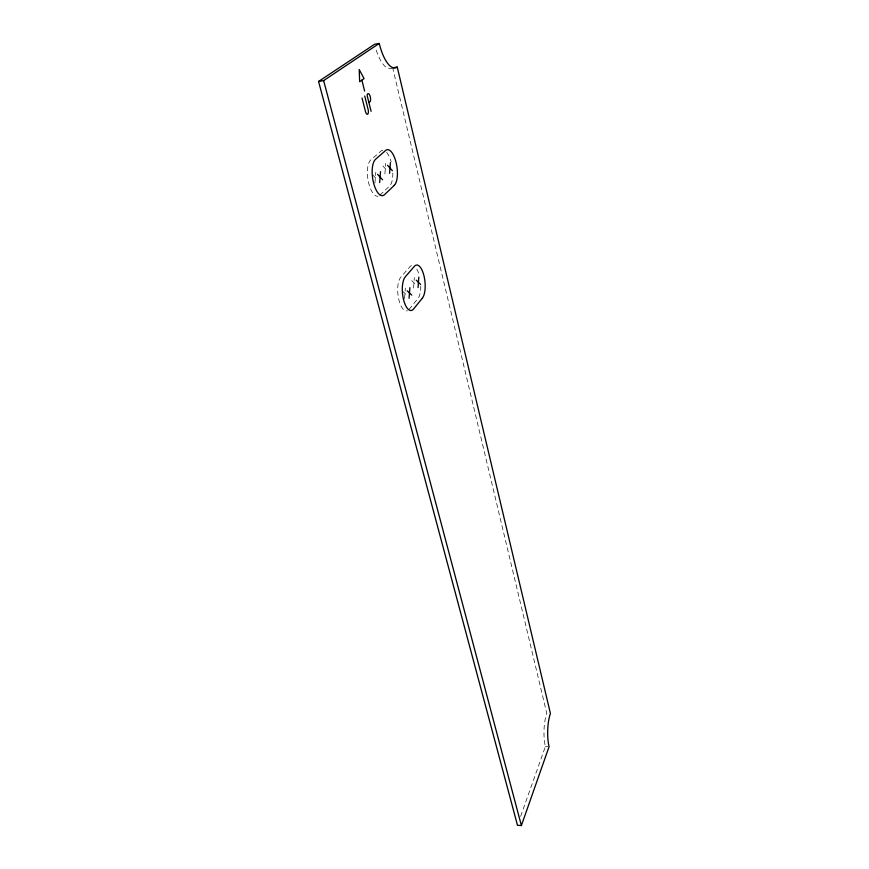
<?xml version="1.0" encoding="UTF-8"?>
<svg xmlns="http://www.w3.org/2000/svg" width="869" height="869" viewBox="0 0 869 869"><rect width="100%" height="100%" fill="white"/><g stroke="black" fill="none" stroke-linecap="round" stroke-linejoin="round"><path stroke-width="0.65" stroke-dasharray="4.34 3.26" d="M413.557 287.976L414.317 277.559M404.53 298.751L405.323 288.117M384.891 173.985L385.76 163.35M374.908 183.142L375.81 172.29M520.629 816.371L545.395 746.504A23.202 6.833 -88.5 0 1 546.775 713.395L392.994 69.151M409.017 309.451L417.902 298.578A17.326 6.713 84.1 0 0 420.759 286.01M379.84 195.253L389.66 185.944A18.455 7.202 81.8 0 0 392.799 172.42M545.395 746.504L547.85 746.623M402.619 291.289L407.213 295.547M411.71 280.622L416.153 284.891M372.823 174.973L377.885 180.426M382.871 165.936L387.759 171.367M392.679 67.825A32.283 11.797 79.9 0 1 375.647 48.316M411.537 265.61A17.326 6.713 84.1 0 0 409.918 266.75L400.783 277.2A17.619 6.963 84.2 0 0 398.513 298.154A17.619 6.963 84.2 0 0 407.387 310.733M416.805 269.118A17.326 6.713 84.1 0 1 419.51 276.168M382.718 150.326A18.455 7.202 81.8 0 0 380.937 151.141L370.824 159.929A18.77 7.484 81.8 0 0 368.26 181.176A18.77 7.484 81.8 0 0 378.037 196.22M386.64 152.412A18.455 7.202 81.8 0 1 391.191 161.96"/><path stroke-width="1.3" d="M418.054 287.541L418.804 277.113M409.082 298.317L409.875 287.672M389.551 173.365L390.398 162.709M379.644 182.523L380.524 171.649M521.389 825.55L549.078 746.688A23.224 6.778 -88.5 0 1 550.435 713.525L397.242 67.054A32.338 11.71 80 0 1 379.242 43.45L374.561 44.286L318.565 81.447L517.479 825.268L521.389 825.55L323.637 80.589L379.242 43.45M369.064 102.499L369.846 101.901A4.269 1.662 80.4 0 0 370.281 96.731A4.269 1.662 80.4 0 0 367.804 93.754L367.576 93.917A2.086 0.804 80.4 0 0 367.359 96.437L371.096 111.33M361.71 80.252L359.657 81.719L359.212 69.542L364.068 78.579L361.873 80.144L364.611 91.06M392.679 67.825L397.242 67.054M318.565 81.447L323.637 80.589M407.192 290.854L411.754 295.112M416.208 280.176L420.629 284.445M377.559 174.332L382.588 179.796M387.541 165.295L392.397 170.737M362.058 98.034L365.48 111.558A3.845 1.51 80.6 0 0 367.717 114.187A3.845 1.51 80.6 0 0 368.119 109.516L364.73 96.035M422.367 298.154L413.546 309.038A17.641 6.909 84.3 0 1 403.596 299.881A17.641 6.909 84.3 0 1 405.356 276.733L414.437 266.283A17.358 6.67 84.2 0 1 423.931 275.625A17.358 6.67 84.2 0 1 422.367 298.154M394.287 185.347L384.543 194.656A18.803 7.441 81.9 0 1 373.561 182.892A18.803 7.441 81.9 0 1 375.571 159.266L385.608 150.478A18.488 7.158 81.9 0 1 396.058 162.318A18.488 7.158 81.9 0 1 394.287 185.347"/></g></svg>
